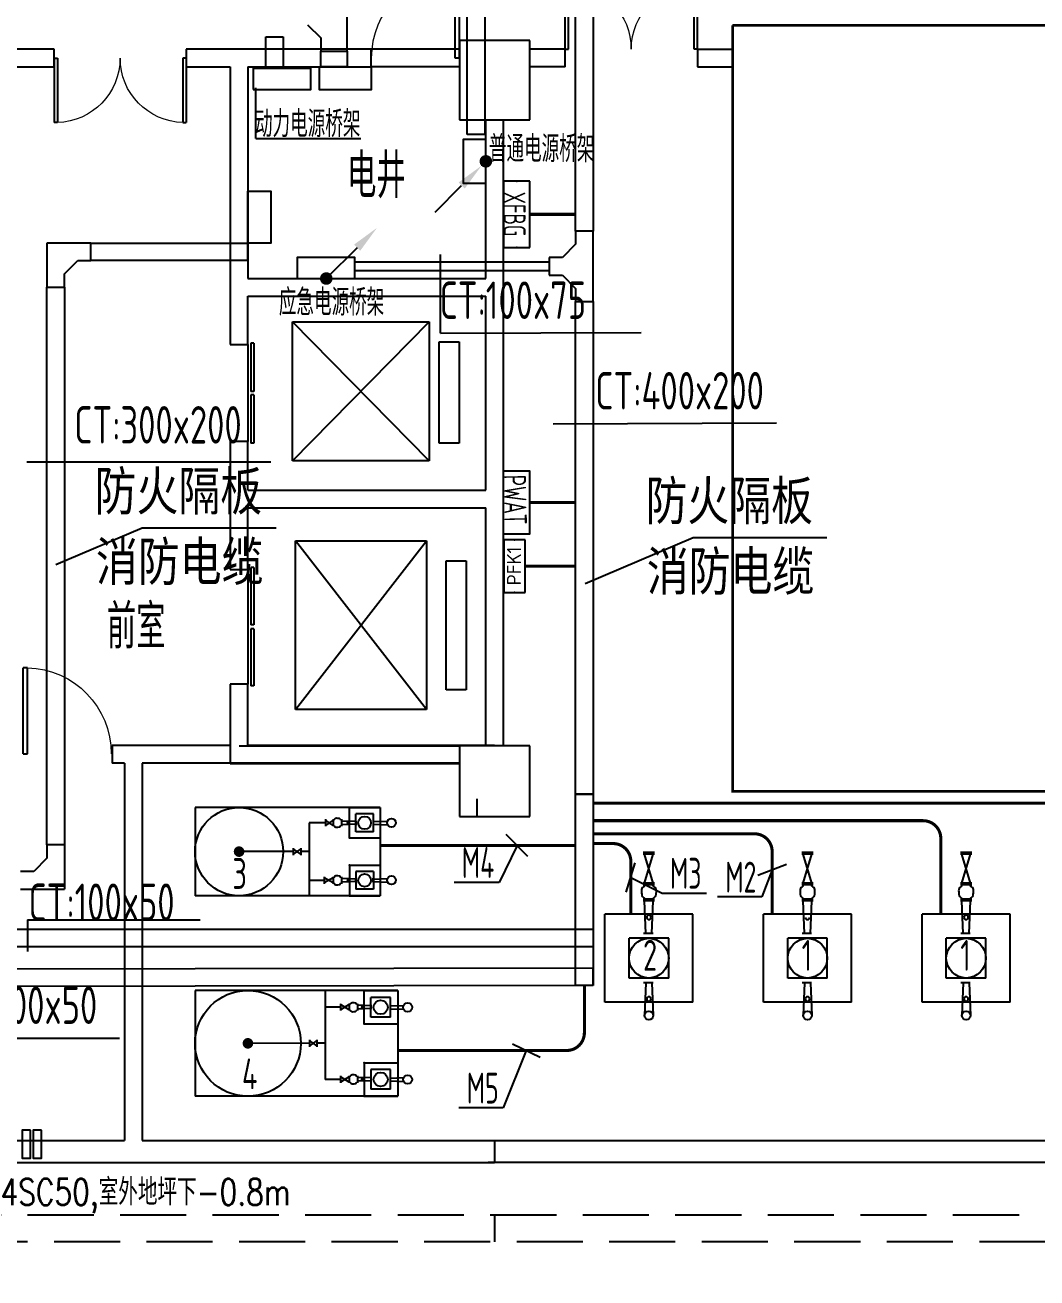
# Model space of a CAD drawing. Extents: x 2166032 to 5302137, y 581493 to 2416206.
# Drawn here: x 2730123 to 2741605, y 1191322 to 1205533 of the extents above; entities that cross this region are included whole.
import ezdxf
from ezdxf.enums import TextEntityAlignment as Align

# ---------------------------------------------------------------- set-up
doc = ezdxf.new("R2010")
doc.units = 0
doc.header["$LTSCALE"] = 1000
doc.header["$MEASUREMENT"] = 0
doc.linetypes.add('DASH', pattern=[0.35, 0.25, -0.1])
for name, color, linetype in [('CABLETRAY', 4, 'Continuous'), ('COLUMN', 2, 'Continuous'), ('DIM-照明', 3, 'Continuous'), ('EQUIP-箱柜', 3, 'Continuous'), ('EQUIP-通讯', 3, 'Continuous'), ('LWIRE', 4, 'Continuous'), ('PUB_TEXT', 7, 'Continuous'), ('STAIR', 8, 'Continuous'), ('TEL_LEAD', 3, 'Continuous'), ('TEL_TEXT', 7, 'Continuous'), ('WALL', 8, 'Continuous'), ('WINDOW', 8, 'Continuous'), ('WIRE-照明', 1, 'Continuous'), ('地沟', 8, 'Continuous'), ('消防', 7, 'Continuous'), ('给排水', 7, 'Continuous')]:
    doc.layers.add(name, color=color, linetype=linetype)
doc.styles.add('_TCH_DIM', font='tssdeng.shx', dxfattribs={"bigfont": 'tssdchn.shx'})
doc.styles.add('_TCH_LABEL', font='!tssdeng.shx', dxfattribs={"bigfont": '!tssdchn.shx'})
doc.styles.add('_TEL_DIM', font='@tssdeng.shx', dxfattribs={"width": 0.8, "height": 3.5, "bigfont": '!tssdchn.shx'})
doc.styles.add('HZDX', font='ROMANS', dxfattribs={"bigfont": 'HZDX'})
doc.styles.get("Standard").update_dxf_attribs({"font": 'tssdeng.shx', "bigfont": 'tssdchn.shx'})
doc.styles.add('TSSD_REIN', font='tssdeng.shx', dxfattribs={"width": 0.7, "bigfont": 'tssdchn.shx'})

# ---------------------------------------------------------------- blocks, each defined once
blk = doc.blocks.new('$DorLib2D$00000001')
for p, q in [((0.45, 0.9750000000000001), (0.5000000000000002, 0.9750000000000001)), ((0.45, 0), (0.45, 0.9750000000000001)), ((0.5, 0), (0.5, 0.9750000000000001)), ((0.5, 0), (0.45, 0))]:
    blk.add_line(p, q)
at = {"lineweight": 13}
blk.add_arc((0.475, 0), 0.975, 91.4692835813538, 180, dxfattribs=at)
blk = doc.blocks.new('$TelecSys$00000081')
for p, q in [((0.1041666666678793, 0.1041666666660603), (0.1041666666678793, 0.1041666666660603)), ((-0.1041666666678793, -0.1041666666660603), (-0.1041666666678793, -0.1041666666660603)), ((-1.150000000001455, -1.149999999999636), (-0.5499999999992724, -0.5499999999992724))]:
    blk.add_line(p, q)
at = {"const_width": 0.1425}
blk.add_lwpolyline([(0.07125000000087311, 0, 1), (-0.07125000000087311, 0, 1)], format="xyb", close=True, dxfattribs=at)
blk.add_solid([(-0.6199999999989814, -0.4799999999995634), (-0.4799999999995634, -0.6200000000008004), (-0.09999999999854481, -0.1000000000003638)])
at = {"width": 0.8, "flags": 9}
blk.add_attdef('A', (0, 0), '', height=2e-05, rotation=180, dxfattribs=at)
blk = doc.blocks.new('$TelecSys$00000079')
for p, q in [((0.7000000000007276, 0.7000000000007276), (0, 0)), ((0.1041666666678793, 0.1041666666660603), (0.1041666666678793, 0.1041666666660603)), ((-0.1041666666678793, -0.1041666666660603), (-0.1041666666678793, -0.1041666666660603))]:
    blk.add_line(p, q)
at = {"const_width": 0.1425}
blk.add_lwpolyline([(-0.07125000000087311, 0, 1), (0.07125000000087311, 0, 1)], format="xyb", close=True, dxfattribs=at)
blk.add_solid([(0.6300000000010186, 0.7700000000004366), (0.7700000000004366, 0.6299999999991996), (1.150000000001455, 1.149999999999636)])
at = {"width": 0.8, "flags": 9}
blk.add_attdef('A', (0, 0), '', height=2e-05, dxfattribs=at)
blk = doc.blocks.new('$equip$00001413')
for p, q in [((0.75, 0.5999999999985448), (-0.75, 0.5999999999985448)), ((-0.75, 0.5999999999985448), (-0.75, 0)), ((0.75, 0), (0.75, 0.5999999999985448)), ((-0.75, 0), (0.75, 0))]:
    blk.add_line(p, q)
for p in [(0, 0.5999999999985448), (-0.75, 0.2999999999992724), (0.75, 0.2999999999992724), (0, 0)]:
    blk.add_point(p)
at = {"style": '_TCH_LABEL', "flags": 9}
blk.add_attdef('A', (0, 0), '', height=2e-05, dxfattribs=at)
blk = doc.blocks.new('$equip$00001955')
for p, q in [((0.75, 0.2999999999992724), (-0.75, 0.2999999999992724)), ((-0.75, 0.2999999999992724), (-0.75, -0.2999999999992724)), ((0.75, -0.2999999999992724), (0.75, 0.2999999999992724)), ((-0.75, -0.2999999999992724), (0.75, -0.2999999999992724))]:
    blk.add_line(p, q)
for p in [(-0.75, 0), (0, 0.2999999999992724), (0.75, 0), (0, -0.2999999999992724)]:
    blk.add_point(p)
at = {"color": 7, "style": '_TEL_DIM'}
blk.add_attdef('$TEXT$', text='', height=0.4, dxfattribs=at).set_placement((0.005059954994067084, 0.01342624508288282), align=Align.MIDDLE_CENTER)
at = {"color": 7, "style": '_TEL_DIM', "flags": 1}
blk.add_attdef('A', text='', height=2e-05, dxfattribs=at).set_placement((0, 0), align=Align.MIDDLE_CENTER)
blk = doc.blocks.new('$TCHSYS$LDOR22D')
for p, q in [((-0.5166666666663637, 0.8332552583810156), (-0.01666666666671013, 0.8332552583810156)), ((-0.5166666666663637, 0.8332552583810156), (-0.5166666666663637, 0.6666666666662593)), ((-0.01666666666671013, 0.8332552583810156), (-0.01666666666671013, 0.6666666666662593)), ((0.01666666666660888, 0.8332552583810156), (0.01666666666660888, 0.6666666666662593)), ((0.01666666666660888, 0.8332552583810156), (0.5166666666662572, 0.8332552583810156)), ((0.5166666666662572, 0.8332552583810156), (0.5166666666662572, 0.6666666666662593)), ((-0.5166666666663637, 0.6666666666662593), (-0.01666666666671013, 0.6666666666662593)), ((0.01666666666660888, 0.6666666666662593), (0.5166666666662572, 0.6666666666662593)), ((-0.5000000000000071, 0.4999999999999858), (0.5000000000000373, 0.4999999999999858))]:
    blk.add_line(p, q)
blk = doc.blocks.new('$DorLib2D$00000002')
for p, q in [((-0.5, -5.684341886080802e-17), (-0.5000000000000007, 0.4875)), ((-0.4750000000000007, 0.4875), (-0.5000000000000007, 0.4875)), ((-0.475, -2.842170943040401e-17), (-0.4750000000000007, 0.4875)), ((0.475, -2.842170943040401e-17), (0.4750000000000007, 0.4875)), ((0.4750000000000007, 0.4875), (0.5000000000000007, 0.4875)), ((0.5, -5.684341886080802e-17), (0.5000000000000007, 0.4875)), ((-0.5, -5.684341886080802e-17), (-0.475, -2.842170943040401e-17)), ((0.5, -5.684341886080802e-17), (0.475, -2.842170943040401e-17))]:
    blk.add_line(p, q)
at = {"lineweight": 13}
for centre, start, end in [((-0.4875, -4.263256414560601e-17), 0, 88.53071641864632), ((0.4875, -4.263256414560601e-17), 91.4692835813537, 180)]:
    blk.add_arc(centre, 0.4875, start, end, dxfattribs=at)

msp = doc.modelspace()

# ---------------------------------------------------------------- linework, layer by layer
for p, q in [((2732741.076321253, 1204246.370473856), (2732741.076321253, 1204822.52451578)), ((2732741.076321253, 1204246.370473856), (2733934.292550696, 1204246.370473856)), ((2734835.933952488, 1202038.55937965), (2734835.933952488, 1202930.032570079)), ((2734835.933952488, 1202038.55937965), (2737114.400939948, 1202046.220086504)), ((2736116.999657552, 1201011.247287059), (2738648.052750711, 1201019.757243924)), ((2730143.516112682, 1200579.903745971), (2732910.262487619, 1200579.903745971)), ((2730149.536437883, 1195382.320406632), (2732111.427529766, 1195382.320406632)), ((2730149.536437883, 1195382.320406632), (2730149.536437883, 1195023.141502023)), ((2728728.780832398, 1194042.502936746), (2731195.622402864, 1194042.502936746))]:
    msp.add_line(p, q)
at = {"color": 7}
for p, q in [((2733805.900159115, 1196657.757781406), (2734151.496703115, 1196657.757781406)), ((2733805.900159115, 1196312.161237406), (2733805.900159115, 1196657.757781406)), ((2734076.113368789, 1196585.035509966), (2733874.515384789, 1196585.035509966)), ((2733874.515384789, 1196383.437525966), (2733874.515384789, 1196585.035509966)), ((2734076.113368789, 1196383.437525966), (2734076.113368789, 1196585.035509966)), ((2733533.379479734, 1196523.788140044), (2733533.379479734, 1196445.788920044)), ((2733618.2048951, 1196454.788830044), (2733533.379479734, 1196514.788230045)), ((2733618.2048951, 1196514.788230045), (2733533.379479734, 1196454.788830044)), ((2733618.2048951, 1196523.788140044), (2733618.2048951, 1196445.788920044)), ((2733625.62625042, 1196514.788230045), (2733618.2048951, 1196514.788230045)), ((2733625.62625042, 1196454.788830044), (2733618.2048951, 1196454.788830044)), ((2733714.2039351, 1196514.788230045), (2733706.782579781, 1196514.788230045)), ((2733714.2039351, 1196454.788830044), (2733706.782579781, 1196454.788830044)), ((2733714.2039351, 1196523.788140044), (2733714.2039351, 1196445.788920044)), ((2733876.449842032, 1196497.796364768), (2733714.731800759, 1196504.352501576)), ((2733876.449842032, 1196469.572647008), (2733714.731800758, 1196463.016510199)), ((2733876.449842032, 1196502.634716384), (2733876.449842032, 1196459.450784623)), ((2734074.178911547, 1196497.796364768), (2734235.89695282, 1196504.352501576)), ((2734074.178911547, 1196502.634716384), (2734074.178911547, 1196459.450784623)), ((2734074.178911547, 1196469.572647008), (2734235.89695282, 1196463.016510199)), ((2733805.900159115, 1196312.161237406), (2734151.496703116, 1196312.161237406)), ((2734076.113368789, 1196383.437525966), (2733874.515384789, 1196383.437525966)), ((2733166.661565065, 1196196.757391404), (2733166.661565065, 1196118.758171404)), ((2733251.486980431, 1196127.758081404), (2733166.661565065, 1196187.757481404)), ((2733251.486980431, 1196187.757481404), (2733166.661565065, 1196127.758081404)), ((2733251.486980431, 1196196.757391404), (2733251.486980431, 1196118.758171404)), ((2737266.443860086, 1196149.028210366), (2737136.445160085, 1196149.028210366)), ((2737266.443860086, 1196139.028310366), (2737136.445160085, 1196139.028310366)), ((2737266.443860086, 1196129.028410366), (2737136.445160085, 1196129.028410366)), ((2737151.445010086, 1195799.031710366), (2737251.444010085, 1196129.028410366)), ((2737251.444010085, 1195799.031710366), (2737151.445010086, 1196129.028410366)), ((2739066.425860085, 1196149.028210364), (2738936.427160085, 1196149.028210364)), ((2739066.425860086, 1196149.028210365), (2738936.427160085, 1196149.028210365)), ((2739066.425860085, 1196139.028310364), (2738936.427160085, 1196139.028310364)), ((2739066.425860086, 1196139.028310365), (2738936.427160085, 1196139.028310365)), ((2739066.425860085, 1196129.028410364), (2738936.427160085, 1196129.028410364)), ((2739066.425860086, 1196129.028410365), (2738936.427160085, 1196129.028410365)), ((2738951.427010085, 1195799.031710365), (2739051.426010085, 1196129.028410365)), ((2739051.426010085, 1195799.031710365), (2738951.427010085, 1196129.028410365)), ((2740866.407860085, 1196149.028210366), (2740736.409160085, 1196149.028210366)), ((2740866.407860085, 1196149.028210366), (2740736.409160085, 1196149.028210366)), ((2740866.407860085, 1196139.028310366), (2740736.409160085, 1196139.028310366)), ((2740866.407860085, 1196139.028310366), (2740736.409160085, 1196139.028310366)), ((2740866.407860085, 1196129.028410366), (2740736.409160085, 1196129.028410366)), ((2740866.407860085, 1196129.028410366), (2740736.409160085, 1196129.028410366)), ((2740751.409010085, 1195799.031710366), (2740851.408010085, 1196129.028410366)), ((2740851.408010085, 1195799.031710366), (2740751.409010085, 1196129.028410366)), ((2733805.900159115, 1196003.354325404), (2734151.496703116, 1196003.354325404)), ((2733805.900159115, 1196003.354325404), (2733805.900159115, 1195657.757781404)), ((2733518.043273179, 1195870.830666922), (2733518.043273179, 1195792.831446922)), ((2733618.2048951, 1195801.831356922), (2733518.043273179, 1195861.830756922)), ((2733618.2048951, 1195861.830756922), (2733518.043273179, 1195801.831356922)), ((2733618.2048951, 1195870.830666922), (2733618.2048951, 1195792.831446922)), ((2733625.62625042, 1195861.830756922), (2733618.2048951, 1195861.830756922)), ((2733714.2039351, 1195861.830756922), (2733706.782579781, 1195861.830756922)), ((2733714.2039351, 1195870.830666922), (2733714.2039351, 1195792.831446922)), ((2733876.449842032, 1195845.942915802), (2733714.2039351, 1195852.520452569)), ((2734076.113368789, 1195932.078036844), (2733874.515384789, 1195932.078036843)), ((2733874.515384789, 1195932.078036844), (2733874.515384789, 1195730.480052844)), ((2733876.449842032, 1195812.880846426), (2733876.449842032, 1195856.064778187)), ((2734074.178911547, 1195812.880846426), (2734074.178911547, 1195856.064778187)), ((2734074.178911547, 1195845.942915802), (2734236.424818478, 1195852.520452569)), ((2734076.113368789, 1195932.078036844), (2734076.113368789, 1195730.480052844)), ((2733625.62625042, 1195801.831356922), (2733618.2048951, 1195801.831356922)), ((2733714.2039351, 1195801.831356922), (2733706.782579781, 1195801.831356922)), ((2733876.449842032, 1195817.719198042), (2733714.2039351, 1195811.141661274)), ((2734076.113368789, 1195730.480052843), (2733874.515384789, 1195730.480052844)), ((2734074.178911547, 1195817.719198042), (2734235.403238059, 1195811.183076697)), ((2737266.443860086, 1195799.031710366), (2737136.445160085, 1195799.031710366)), ((2737266.443860086, 1195789.031810366), (2737136.445160085, 1195789.031810366)), ((2737266.443860086, 1195779.031910366), (2737136.445160085, 1195779.031910366)), ((2737151.445010086, 1195766.662984833), (2737151.445010086, 1195779.031910366)), ((2737251.444010085, 1195766.662984833), (2737251.444010085, 1195779.031910366)), ((2739066.425860085, 1195799.031710365), (2738936.427160085, 1195799.031710365)), ((2739066.425860086, 1195799.031710365), (2738936.427160085, 1195799.031710365)), ((2739066.425860085, 1195789.031810364), (2738936.427160085, 1195789.031810364)), ((2739066.425860086, 1195789.031810365), (2738936.427160085, 1195789.031810365)), ((2739066.425860085, 1195779.031910365), (2738936.427160085, 1195779.031910365)), ((2739066.425860086, 1195779.031910365), (2738936.427160085, 1195779.031910365)), ((2738951.427010085, 1195766.662984832), (2738951.427010085, 1195779.031910365)), ((2739051.426010085, 1195766.662984832), (2739051.426010085, 1195779.031910365)), ((2740866.407860085, 1195799.031710366), (2740736.409160085, 1195799.031710366)), ((2740866.407860085, 1195799.031710366), (2740736.409160085, 1195799.031710366)), ((2740866.407860085, 1195789.031810366), (2740736.409160085, 1195789.031810366)), ((2740866.407860085, 1195789.031810366), (2740736.409160085, 1195789.031810366)), ((2740866.407860085, 1195779.031910366), (2740736.409160085, 1195779.031910366)), ((2740866.407860085, 1195779.031910366), (2740736.409160085, 1195779.031910366)), ((2740751.409010085, 1195766.662984833), (2740751.409010085, 1195779.031910366)), ((2740851.408010085, 1195766.662984833), (2740851.408010085, 1195779.031910366)), ((2733805.900159115, 1195657.757781404), (2734151.496703115, 1195657.757781404)), ((2737266.443860086, 1195619.033510366), (2737136.445160085, 1195619.033510366)), ((2737266.443860086, 1195609.033610366), (2737136.445160085, 1195609.033610366)), ((2737266.443860086, 1195599.033710366), (2737136.445160085, 1195599.033710366)), ((2737151.445010086, 1195619.033510366), (2737151.445010086, 1195631.402435899)), ((2737166.444860085, 1195229.037410366), (2737151.445010086, 1195599.033710366)), ((2737236.444160085, 1195229.037410366), (2737251.444010085, 1195599.033710366)), ((2737251.444010085, 1195619.033510366), (2737251.444010085, 1195631.402435899)), ((2739066.425860086, 1195619.033510365), (2738936.427160085, 1195619.033510365)), ((2739066.425860086, 1195609.033610365), (2738936.427160085, 1195609.033610365)), ((2739066.425860086, 1195599.033710365), (2738936.427160085, 1195599.033710365)), ((2738951.427010085, 1195619.033510365), (2738951.427010085, 1195631.402435898)), ((2738966.426860085, 1195229.037410365), (2738951.427010085, 1195599.033710365)), ((2739036.426160085, 1195229.037410365), (2739051.426010085, 1195599.033710365)), ((2739051.426010085, 1195619.033510365), (2739051.426010085, 1195631.402435898)), ((2740866.407860085, 1195619.033510366), (2740736.409160085, 1195619.033510366)), ((2740866.407860085, 1195609.033610366), (2740736.409160085, 1195609.033610366)), ((2740866.407860085, 1195599.033710366), (2740736.409160085, 1195599.033710366)), ((2740751.409010085, 1195619.033510366), (2740751.409010085, 1195631.402435899)), ((2740766.408860085, 1195229.037410366), (2740751.409010085, 1195599.033710366)), ((2740836.408160085, 1195229.037410366), (2740851.408010085, 1195599.033710366)), ((2740851.408010085, 1195619.033510366), (2740851.408010085, 1195631.402435899)), ((2736701.449510085, 1194449.045210366), (2736701.449510085, 1195449.035210366)), ((2737701.439510085, 1195449.035210365), (2736701.449510084, 1195449.035210365)), ((2737701.439510085, 1194449.045210366), (2737701.439510085, 1195449.035210366)), ((2738501.431510085, 1194449.045210366), (2738501.431510085, 1195449.035210366)), ((2739501.421510085, 1195449.035210365), (2738501.431510085, 1195449.035210365)), ((2739501.421510085, 1194449.045210364), (2739501.421510085, 1195449.035210364)), ((2741301.403510084, 1195449.035210365), (2740301.413510084, 1195449.035210365)), ((2740301.413510084, 1194449.045210365), (2740301.413510084, 1195449.035210365)), ((2741301.403510085, 1194449.045210365), (2741301.403510085, 1195449.035210365)), ((2736976.446760085, 1194724.042460366), (2736976.446760085, 1195174.037960366)), ((2737426.442260086, 1195174.037960366), (2736976.446760085, 1195174.037960366)), ((2737248.444040085, 1195229.037410366), (2737141.341034725, 1195229.037410366)), ((2737426.442260085, 1194724.042460366), (2737426.442260085, 1195174.037960366)), ((2738776.428760085, 1194724.042460365), (2738776.428760085, 1195174.037960365)), ((2739226.424260085, 1195174.037960365), (2738776.428760085, 1195174.037960365)), ((2739048.426040085, 1195229.037410365), (2738941.323034726, 1195229.037410365)), ((2739226.424260085, 1194724.042460364), (2739226.424260085, 1195174.037960364)), ((2741026.406260085, 1195174.037960366), (2740576.410760085, 1195174.037960366)), ((2740576.410760085, 1194724.042460366), (2740576.410760085, 1195174.037960366)), ((2740848.408040085, 1195229.037410366), (2740741.305034725, 1195229.037410366)), ((2741026.406260085, 1194724.042460365), (2741026.406260085, 1195174.037960366)), ((2737426.442260085, 1194724.042460366), (2736976.446760085, 1194724.042460366)), ((2737426.442260085, 1194724.042460366), (2736976.446760085, 1194724.042460366)), ((2739226.424260085, 1194724.042460365), (2738776.428760085, 1194724.042460365)), ((2739226.424260085, 1194724.042460367), (2738776.428760085, 1194724.042460367)), ((2741026.406260085, 1194724.042460365), (2740576.410760085, 1194724.042460366)), ((2741026.406260085, 1194724.042460366), (2740576.410760085, 1194724.042460366)), ((2733971.340504715, 1194583.012412071), (2734351.496703115, 1194583.012412071)), ((2733971.340504715, 1194202.856213671), (2733971.340504715, 1194583.012412071)), ((2737248.444040085, 1194669.043010366), (2737141.341034725, 1194669.043010366)), ((2737166.444860085, 1194669.043010366), (2737151.445010085, 1194299.046710366)), ((2737236.444160085, 1194669.043010366), (2737251.444010085, 1194299.046710366)), ((2739048.426040085, 1194669.043010367), (2738941.323034725, 1194669.043010367)), ((2738966.426860085, 1194669.043010367), (2738951.427010085, 1194299.046710367)), ((2739036.426160085, 1194669.043010367), (2739051.426010085, 1194299.046710367)), ((2740848.408040085, 1194669.043010366), (2740741.305034725, 1194669.043010366)), ((2740766.408860085, 1194669.043010366), (2740751.409010085, 1194299.046710366)), ((2740836.408160085, 1194669.043010366), (2740851.408010085, 1194299.046710366)), ((2733700.425040546, 1194431.690644366), (2733700.425040546, 1194353.691424366)), ((2733800.586662467, 1194362.691334365), (2733700.425040546, 1194422.690734365)), ((2733800.586662467, 1194422.690734365), (2733700.425040546, 1194362.691334365)), ((2733800.586662467, 1194431.690644366), (2733800.586662467, 1194353.691424366)), ((2733808.008017787, 1194422.690734365), (2733800.586662467, 1194422.690734365)), ((2733896.585702467, 1194422.690734365), (2733889.164347148, 1194422.690734365)), ((2734048.945155923, 1194408.269280341), (2733896.042563105, 1194414.468034104)), ((2733896.585702467, 1194431.690644366), (2733896.585702467, 1194353.691424366)), ((2734268.575035356, 1194503.017913487), (2734046.817252956, 1194503.017913487)), ((2734046.817252956, 1194281.260131087), (2734046.817252956, 1194503.017913487)), ((2734048.945155923, 1194371.901004027), (2734048.945155923, 1194419.403328965)), ((2734266.44713239, 1194407.054853769), (2734418.733381283, 1194413.228620616)), ((2734266.44713239, 1194412.377040547), (2734266.44713239, 1194364.874715609)), ((2734268.575035356, 1194281.260131087), (2734268.575035356, 1194503.017913487)), ((2737701.439510085, 1194449.045210366), (2736701.449510085, 1194449.045210366)), ((2739501.421510085, 1194449.045210365), (2738501.431510085, 1194449.045210365)), ((2739501.421510085, 1194449.045210367), (2738501.431510085, 1194449.045210367)), ((2741301.403510085, 1194449.045210365), (2740301.413510085, 1194449.045210365)), ((2741301.403510085, 1194449.045210367), (2740301.413510085, 1194449.045210367)), ((2733808.008017787, 1194362.691334365), (2733800.586662467, 1194362.691334365)), ((2733896.585702467, 1194362.691334365), (2733889.164347148, 1194362.691334365)), ((2734048.945155923, 1194377.223190805), (2733897.182093131, 1194371.070634206)), ((2734268.575035356, 1194281.260131087), (2734046.817252956, 1194281.260131087)), ((2734266.44713239, 1194376.008764233), (2734418.787618698, 1194369.832798572)), ((2733971.340504715, 1194202.856213671), (2734351.496703116, 1194202.856213671)), ((2733349.043332432, 1194022.564034149), (2733349.043332432, 1193944.564814149)), ((2733433.868747798, 1193953.564724148), (2733349.043332432, 1194013.564124149)), ((2733433.868747798, 1194013.564124149), (2733349.043332432, 1193953.564724148)), ((2733433.868747798, 1194022.564034149), (2733433.868747798, 1193944.564814149)), ((2733971.340504715, 1193763.16861047), (2734351.496703116, 1193763.16861047)), ((2733971.340504715, 1193763.16861047), (2733971.340504715, 1193383.01241207)), ((2733700.425040546, 1193613.437423932), (2733700.425040546, 1193535.438203932)), ((2733800.586662467, 1193544.438113932), (2733700.425040546, 1193604.437513932)), ((2733800.586662467, 1193604.437513932), (2733700.425040546, 1193544.438113932)), ((2733800.586662467, 1193613.437423932), (2733800.586662467, 1193535.438203932)), ((2733808.008017787, 1193604.437513932), (2733800.586662467, 1193604.437513932)), ((2733896.585702467, 1193604.437513932), (2733889.164347148, 1193604.437513932)), ((2734048.945155923, 1193590.016059908), (2733896.042563105, 1193596.214813671)), ((2733896.585702467, 1193613.437423932), (2733896.585702467, 1193535.438203932)), ((2734048.945155923, 1193558.969970372), (2733897.182093131, 1193552.817413772)), ((2734268.575035356, 1193684.764693054), (2734046.817252956, 1193684.764693053)), ((2734046.817252956, 1193684.764693054), (2734046.817252956, 1193463.006910654)), ((2734048.945155923, 1193553.647783594), (2734048.945155923, 1193601.150108531)), ((2734266.44713239, 1193588.801633336), (2734418.733381283, 1193594.975400183)), ((2734266.44713239, 1193594.123820113), (2734266.44713239, 1193546.621495176)), ((2734266.44713239, 1193557.7555438), (2734418.787618698, 1193551.579578138)), ((2734268.575035356, 1193463.006910654), (2734268.575035356, 1193684.764693054)), ((2733808.008017787, 1193544.438113932), (2733800.586662467, 1193544.438113932)), ((2733896.585702467, 1193544.438113932), (2733889.164347148, 1193544.438113932)), ((2734268.575035356, 1193463.006910654), (2734046.817252956, 1193463.006910654)), ((2733971.340504715, 1193383.01241207), (2734351.496703115, 1193383.01241207))]:
    msp.add_line(p, q, dxfattribs=at)
for points in [[(2730183.382542624, 1192997.893522801), (2730088.418879624, 1192997.893522801), (2730088.418879624, 1192680.715803131), (2730183.382542624, 1192680.715803131)], [(2730310.8312758, 1192997.893522801), (2730215.8676128, 1192997.893522801), (2730215.8676128, 1192680.715803131), (2730310.8312758, 1192680.715803131)]]:
    msp.add_lwpolyline(points, close=True)
msp.add_circle((2604640.48677554, 1020101.348548786), 438608.5182829647)
for centre, radius in [((2733975.314376789, 1196484.236517966), 72.5533920610049), ((2733975.314376789, 1195831.279044844), 72.5533920610049), ((2737201.444510085, 1194949.040210366), 224.99775), ((2739001.426510085, 1194949.040210366), 224.99775), ((2740801.408510085, 1194949.040210366), 224.99775), ((2734157.696144157, 1194392.139022287), 79.8087312671054), ((2734157.696144157, 1193573.885801854), 79.8087312671054)]:
    msp.add_circle(centre, radius, dxfattribs=at)
for centre, radius, start, end in [((2733657.204505099, 1196505.645788058), 30.14223198613857, 90, 118.4428056046383), ((2733657.403616467, 1196391.869019671), 143.9191381082985, 77.08900323925765, 90.0792684260319), ((2733671.201417933, 1196489.05888468), 52.33636505060015, 142.5946433685914, 150.5532096887747), ((2733671.201417931, 1196480.518175409), 52.33636504891766, 209.4467903112253, 217.4053566314085), ((2733662.644739395, 1196495.602227093), 41.56454637768194, 118.4428056046383, 142.5946433685914), ((2733662.644739395, 1196473.974832996), 41.56454637767444, 217.4053566314085, 241.5571943953617), ((2733657.2045051, 1196463.931272031), 30.14223198626846, 241.5571943953617, 270), ((2733657.403616466, 1196577.708040417), 143.9191381078703, 269.9207315739681, 282.9109967607424), ((2733669.764090805, 1196495.602227092), 41.56454637817787, 37.40535663140856, 61.55719439536171), ((2733669.764090805, 1196473.974832997), 41.56454637772928, 298.4428056046383, 322.5946433685914), ((2733661.207412268, 1196489.058884682), 52.33636504949096, 29.44679031122527, 37.40535663140856), ((2733661.207412268, 1196480.518175407), 52.33636504951043, 322.5946433685914, 330.5532096887747), ((2733788.38076033, 1196483.684505888), 10.0798992, 90, 270), ((2733788.38076033, 1196483.684505888), 10.0798992, 270, 90), ((2733671.201417933, 1195836.101411558), 52.33636505060015, 142.5946433685914, 150.5532096887747), ((2733662.644739395, 1195842.64475397), 41.56454637768194, 118.4428056046383, 142.5946433685914), ((2733657.204505099, 1195852.688314936), 30.14223198613857, 90, 118.4428056046383), ((2733657.403616467, 1195738.911546548), 143.9191381082985, 77.08900323925765, 90.0792684260319), ((2733669.764090805, 1195842.64475397), 41.56454637817787, 37.40535663140856, 61.55719439536171), ((2733661.207412268, 1195836.10141156), 52.33636504949096, 29.44679031122527, 37.40535663140856), ((2733788.38076033, 1195831.831056922), 10.0798992, 90, 270), ((2733788.38076033, 1195831.831056922), 10.0798992, 270, 90), ((2733671.201417931, 1195827.560702286), 52.33636504891766, 209.4467903112253, 217.4053566314085), ((2733662.644739395, 1195821.017359874), 41.56454637767444, 217.4053566314085, 241.5571943953617), ((2733657.2045051, 1195810.973798908), 30.14223198626846, 241.5571943953617, 270), ((2733657.403616466, 1195924.750567295), 143.9191381078703, 269.9207315739681, 282.9109967607424), ((2733669.764090805, 1195821.017359874), 41.56454637772928, 298.4428056046383, 322.5946433685914), ((2733661.207412268, 1195827.560702284), 52.33636504951043, 322.5946433685914, 330.5532096887747), ((2737356.310360707, 1195713.70070809), 239.8652301797839, 179.920731567298, 192.9109967534957), ((2737166.682413395, 1195714.032560366), 50.23705331044743, 151.5571944044035, 179.9999999933299), ((2737183.421681672, 1195704.965503207), 69.27424396279073, 127.4053566314086, 151.5571944044035), ((2737194.327252359, 1195690.704372315), 87.22727508152943, 119.4467903021377, 127.4053566314086), ((2737208.561767812, 1195690.704372311), 87.22727508433358, 52.59464336859146, 60.55320969786227), ((2737219.4673385, 1195704.965503207), 69.27424396280323, 28.44280559559646, 52.59464336859146), ((2737236.206606776, 1195714.032560366), 50.23705331023096, 0, 28.44280559559646), ((2737046.578659463, 1195713.700708088), 239.8652301804974, 347.0890032465043, 0.07926843270200204), ((2739156.292360707, 1195713.700708089), 239.8652301797839, 179.920731567298, 192.9109967534957), ((2738966.664413396, 1195714.032560364), 50.23705331044743, 151.5571944044035, 179.9999999933299), ((2738983.403681672, 1195704.965503206), 69.27424396279073, 127.4053566314086, 151.5571944044035), ((2738994.309252359, 1195690.704372314), 87.22727508152943, 119.4467903021377, 127.4053566314086), ((2739008.543767812, 1195690.70437231), 87.22727508433358, 52.59464336859146, 60.55320969786227), ((2739019.449338499, 1195704.965503206), 69.27424396280323, 28.44280559559646, 52.59464336859146), ((2739036.188606775, 1195714.032560365), 50.23705331023096, 0, 28.44280559559646), ((2738846.560659463, 1195713.700708087), 239.8652301804974, 347.0890032465043, 0.07926843270200204), ((2740956.274360707, 1195713.700708091), 239.8652301797839, 179.920731567298, 192.9109967534957), ((2740766.646413396, 1195714.032560366), 50.23705331044743, 151.5571944044035, 179.9999999933299), ((2740783.385681672, 1195704.965503207), 69.27424396279073, 127.4053566314086, 151.5571944044035), ((2740794.291252359, 1195690.704372315), 87.22727508152943, 119.4467903021377, 127.4053566314086), ((2740808.525767812, 1195690.704372312), 87.22727508433358, 52.59464336859146, 60.55320969786227), ((2740819.431338499, 1195704.965503207), 69.27424396280323, 28.44280559559646, 52.59464336859146), ((2740836.170606775, 1195714.032560367), 50.23705331023096, 0, 28.44280559559646), ((2740646.542659463, 1195713.700708089), 239.8652301804974, 347.0890032465043, 0.07926843270200204), ((2737183.421681672, 1195693.099917523), 69.27424396288214, 208.4428055955965, 232.5946433685914), ((2737194.327252356, 1195707.36104842), 87.2272750825174, 232.5946433685914, 240.5532096978623), ((2737208.561767815, 1195707.36104842), 87.22727508248494, 299.4467903021377, 307.4053566314085), ((2737219.467338499, 1195693.099917524), 69.27424396362979, 307.4053566314085, 331.5571944044036), ((2738983.403681673, 1195693.099917522), 69.27424396288214, 208.4428055955965, 232.5946433685914), ((2738994.309252356, 1195707.361048419), 87.2272750825174, 232.5946433685914, 240.5532096978623), ((2739008.543767815, 1195707.361048419), 87.22727508248494, 299.4467903021377, 307.4053566314085), ((2739019.449338499, 1195693.099917523), 69.27424396362979, 307.4053566314085, 331.5571944044036), ((2740783.385681672, 1195693.099917524), 69.27424396288214, 208.4428055955965, 232.5946433685914), ((2740794.291252356, 1195707.36104842), 87.2272750825174, 232.5946433685914, 240.5532096978623), ((2740808.525767815, 1195707.36104842), 87.22727508248494, 299.4467903021377, 307.4053566314085), ((2740819.431338498, 1195693.099917524), 69.27424396362979, 307.4053566314085, 331.5571944044036), ((2737201.444510086, 1195412.053805476), 24.99975, 0, 180), ((2737201.444510086, 1195412.053805476), 24.99975, 180, 0), ((2739001.426510085, 1195412.053805475), 24.99975, 180, 0), ((2740801.408510085, 1195412.053805476), 24.99975, 0, 180), ((2740801.408510085, 1195412.053805476), 24.99975, 180, 0), ((2733853.5831853, 1194396.961389001), 52.33636505060015, 142.5946433685914, 150.5532096887747), ((2733845.026506762, 1194403.504731414), 41.56454637768194, 118.4428056046383, 142.5946433685914), ((2733839.586272467, 1194413.548292379), 30.14223198613857, 90, 118.4428056046383), ((2733839.785383834, 1194299.771523992), 143.9191381082985, 77.08900323925765, 90.0792684260319), ((2733852.145858172, 1194403.504731413), 41.56454637817787, 37.40535663140856, 61.55719439536171), ((2733843.589179635, 1194396.961389003), 52.33636504949096, 29.44679031122527, 37.40535663140856), ((2733952.069166052, 1194392.746235573), 11.08788912, 90, 270), ((2733952.069166052, 1194392.746235573), 11.08788912, 270, 90), ((2737201.444510085, 1194486.026615256), 24.99975, 0, 180), ((2737201.444510085, 1194486.026615256), 24.99975, 180, 0), ((2739001.426510085, 1194486.026615257), 24.99975, 0, 180), ((2739001.426510085, 1194486.026615257), 24.99975, 180, 0), ((2740801.408510085, 1194486.026615256), 24.99975, 0, 180), ((2740801.408510085, 1194486.026615256), 24.99975, 180, 0), ((2733853.583185298, 1194388.42067973), 52.33636504891766, 209.4467903112253, 217.4053566314085), ((2733845.026506762, 1194381.877337317), 41.56454637767444, 217.4053566314085, 241.5571943953617), ((2733839.586272468, 1194371.833776352), 30.14223198626846, 241.5571943953617, 270), ((2733839.785383833, 1194485.610544738), 143.9191381078703, 269.9207315739681, 282.9109967607424), ((2733852.145858173, 1194381.877337318), 41.56454637772928, 298.4428056046383, 322.5946433685914), ((2733843.589179635, 1194388.420679728), 52.33636504951043, 322.5946433685914, 330.5532096887747), ((2733853.5831853, 1193578.708168568), 52.33636505060015, 142.5946433685914, 150.5532096887747), ((2733845.026506762, 1193585.251510981), 41.56454637768194, 118.4428056046383, 142.5946433685914), ((2733839.586272467, 1193595.295071946), 30.14223198613857, 90, 118.4428056046383), ((2733839.785383834, 1193481.518303559), 143.9191381082985, 77.08900323925765, 90.0792684260319), ((2733852.145858172, 1193585.25151098), 41.56454637817787, 37.40535663140856, 61.55719439536171), ((2733843.589179635, 1193578.70816857), 52.33636504949096, 29.44679031122527, 37.40535663140856), ((2733952.069166052, 1193574.49301514), 11.08788912, 90, 270), ((2733952.069166052, 1193574.49301514), 11.08788912, 270, 90), ((2733853.583185298, 1193570.167459297), 52.33636504891766, 209.4467903112253, 217.4053566314085), ((2733845.026506762, 1193563.624116884), 41.56454637767444, 217.4053566314085, 241.5571943953617), ((2733839.586272468, 1193553.580555918), 30.14223198626846, 241.5571943953617, 270), ((2733839.785383833, 1193667.357324305), 143.9191381078703, 269.9207315739681, 282.9109967607424), ((2733852.145858173, 1193563.624116885), 41.56454637772928, 298.4428056046383, 322.5946433685914), ((2733843.589179635, 1193570.167459294), 52.33636504951043, 322.5946433685914, 330.5532096887747)]:
    msp.add_arc(centre, radius, start, end, dxfattribs=at)
for p in [(2733805.900159115, 1196657.757781406), (2733805.900159115, 1196657.757781406), (2733805.900159115, 1195657.757781404), (2733805.900159115, 1195657.757781404), (2733971.340504715, 1194583.012412071), (2733971.340504715, 1194583.012412071), (2733971.340504715, 1193383.01241207), (2733971.340504715, 1193383.01241207)]:
    msp.add_point(p, dxfattribs=at)
at = {"color": 7, "linetype": 'DASH'}
for p in [(2733805.900159115, 1196312.161237406), (2733805.900159115, 1196312.161237406), (2733805.900159115, 1196003.354325404), (2733805.900159115, 1196003.354325404), (2733971.340504715, 1194202.856213671), (2733971.340504715, 1194202.856213671), (2733971.340504715, 1193763.16861047), (2733971.340504715, 1193763.16861047)]:
    msp.add_point(p, dxfattribs=at)
at = {"layer": 'CABLETRAY'}
for p, q in [((2735140.325807555, 1204290.62831693), (2735140.325807555, 1206174.160416877)), ((2735340.325807555, 1206174.160416877), (2735340.325807555, 1204290.62831693)), ((2736369.585763251, 1203196.207987909), (2736369.585763251, 1205938.626587649)), ((2736569.585763251, 1205938.626587649), (2736569.585763251, 1203196.207987909)), ((2733779.200145463, 1205236.400700444), (2733779.200145463, 1205836.400700444)), ((2733329.200145463, 1205536.400700444), (2733479.200145463, 1205386.400700444)), ((2732853.157694157, 1205040.23732711), (2732853.157694157, 1205399.820075745)), ((2732853.157694157, 1205399.820075745), (2733053.157694157, 1205399.820075745)), ((2733053.157694157, 1205399.820075745), (2733053.157694157, 1205040.23732711)), ((2733479.200145463, 1205386.400700444), (2733479.200145463, 1205236.400700444)), ((2733479.200145463, 1205057.751044358), (2733479.200145463, 1205236.400700444)), ((2733479.200145463, 1205236.400700444), (2733779.200145463, 1205236.400700444)), ((2733479.200145463, 1205236.400700444), (2733779.200145463, 1205236.400700444)), ((2733779.200145463, 1205236.400700444), (2733779.200145463, 1205057.751044358)), ((2733053.157694157, 1205040.23732711), (2732853.157694157, 1205040.23732711)), ((2733779.200145463, 1205057.751044358), (2733479.200145463, 1205057.751044358)), ((2735340.325807555, 1204290.62831693), (2735140.325807555, 1204290.62831693)), ((2736569.585763251, 1203196.207987909), (2736369.585763251, 1203196.207987909)), ((2736569.585763251, 1203196.207987909), (2736369.585763251, 1203196.207987909)), ((2736369.585763251, 1203196.207987909), (2736369.585763251, 1203046.207987909)), ((2736569.585763251, 1202396.207987909), (2736569.585763251, 1203196.207987909)), ((2730870.993692652, 1203060.507287574), (2730370.993692652, 1203060.507287574)), ((2730370.993692652, 1203060.507287574), (2730370.993692652, 1202560.507287574)), ((2730870.993692652, 1202860.507287574), (2730870.993692652, 1203060.507287574)), ((2730870.993692652, 1203060.507287574), (2732651.496703195, 1203060.507287574)), ((2730870.993692652, 1202860.507287574), (2730870.993692652, 1203060.507287574)), ((2732651.496703195, 1202860.507287574), (2732651.496703195, 1203060.507287574)), ((2732651.496703195, 1202860.507287574), (2732651.496703195, 1203060.507287574)), ((2736369.585763251, 1203046.207987909), (2736219.585763251, 1202896.207987909)), ((2730570.993692652, 1202710.507287574), (2730720.993692652, 1202860.507287574)), ((2730720.993692652, 1202860.507287574), (2730870.993692652, 1202860.507287574)), ((2732651.496703195, 1202860.507287574), (2730870.993692652, 1202860.507287574)), ((2733864.493692561, 1202746.207987909), (2733864.493692561, 1202846.207987909)), ((2733864.493692561, 1202846.207987909), (2736069.585763251, 1202846.207987909)), ((2736219.585763251, 1202896.207987909), (2736069.585763251, 1202896.207987909)), ((2736069.585763251, 1202896.207987909), (2736069.585763251, 1202696.207987909)), ((2736069.585763251, 1202846.207987909), (2736069.585763251, 1202746.207987909)), ((2730570.993692652, 1202560.507287574), (2730570.993692652, 1202710.507287574)), ((2736069.585763251, 1202746.207987909), (2733864.493692561, 1202746.207987909)), ((2736069.585763251, 1202696.207987909), (2736219.585763251, 1202696.207987909)), ((2736219.585763251, 1202696.207987909), (2736369.585763251, 1202546.207987909)), ((2730370.993692652, 1202560.507287574), (2730570.993692652, 1202560.507287574)), ((2730370.993692652, 1196233.507287574), (2730370.993692652, 1202560.507287574)), ((2730370.993692652, 1202560.507287574), (2730570.993692652, 1202560.507287574)), ((2730570.993692652, 1202560.507287574), (2730570.993692652, 1195733.507287574)), ((2736369.585763251, 1202546.207987909), (2736369.585763251, 1202396.207987909)), ((2736369.585763251, 1196807.751044317), (2736369.585763251, 1202396.207987909)), ((2736369.585763251, 1202396.207987909), (2736569.585763251, 1202396.207987909)), ((2736369.585763251, 1202396.207987909), (2736569.585763251, 1202396.207987909)), ((2736569.585763251, 1202396.207987909), (2736569.585763251, 1196807.751044317)), ((2736369.585763251, 1194637.982964227), (2736369.585763251, 1196807.751044317)), ((2736369.585763251, 1196807.751044317), (2736569.585763251, 1196807.751044317)), ((2736569.585763251, 1196807.751044317), (2736369.585763251, 1196807.751044317)), ((2736569.585763251, 1196807.751044317), (2736569.585763251, 1194637.982964227)), ((2730570.993692652, 1196233.507287574), (2730370.993692652, 1196233.507287574)), ((2730570.993692652, 1196233.507287574), (2730370.993692652, 1196233.507287574)), ((2730370.993692652, 1196233.507287574), (2730370.993692652, 1196083.507287574)), ((2730370.993692652, 1196083.507287574), (2730220.993692652, 1195933.507287574)), ((2730220.993692652, 1195933.507287574), (2730070.993692652, 1195933.507287574)), ((2730070.993692652, 1195733.507287574), (2730570.993692652, 1195733.507287574)), ((2729943.685908264, 1195279.058971129), (2736569.585763251, 1195279.058971129)), ((2736569.585763251, 1195279.058971129), (2736569.585763251, 1195079.058971129)), ((2736569.585763251, 1195079.058971129), (2729943.685908264, 1195079.058971129)), ((2725551.335703216, 1194820.250914156), (2736564.915676935, 1194837.982834622)), ((2736564.915676935, 1194837.982834622), (2736565.237677548, 1194637.983093833)), ((2736565.237677548, 1194637.983093833), (2725551.657703829, 1194620.251173367)), ((2736569.585763251, 1194637.982964227), (2736369.585763251, 1194637.982964227))]:
    msp.add_line(p, q, dxfattribs=at)
at = {"layer": 'COLUMN'}
for p, q in [((2735851.498228994, 1205357.735299271), (2735051.495177236, 1205357.735299271)), ((2735051.495177236, 1205357.735299271), (2735051.495177236, 1204457.73606221)), ((2735851.498228994, 1204457.73606221), (2735851.498228994, 1205357.735299271)), ((2735051.495177236, 1204457.73606221), (2735851.498228994, 1204457.73606221)), ((2735851.499754873, 1197357.750281402), (2735051.496703115, 1197357.750281402)), ((2735051.496703115, 1197357.750281402), (2735051.496703115, 1196557.751044308)), ((2735851.499754873, 1196557.751044308), (2735851.499754873, 1197357.750281402)), ((2735051.496703115, 1196557.751044308), (2735851.499754873, 1196557.751044308))]:
    msp.add_line(p, q, dxfattribs=at)
at = {"layer": 'DIM-照明'}
for p, q in [((2735829.297393073, 1196104.078532401), (2735581.810019658, 1196351.565905816)), ((2736945.47100205, 1195696.238040723), (2737047.306585478, 1196031.095493899)), ((2738436.605524729, 1195889.697517151), (2738763.693265385, 1196014.251159862)), ((2735652.241687171, 1193978.467604551), (2735967.237898337, 1193825.89831881))]:
    msp.add_line(p, q, dxfattribs=at)
for points in [[(2735705.553706366, 1196227.822219108), (2735501.817104408, 1195808.893765846)], [(2736996.388793764, 1195863.666767311), (2737352.625882189, 1195686.897187606)], [(2738600.149395057, 1195951.974338506), (2738482.032112564, 1195642.893966525)], [(2735501.817104408, 1195808.893765846), (2734990.817104408, 1195808.893765846)], [(2737352.625882189, 1195686.897187606), (2737855.010497573, 1195686.897187606)], [(2738482.032112564, 1195642.893966525), (2737979.647497179, 1195642.893966525)], [(2735809.739792754, 1193902.18296168), (2735549.135836109, 1193250.313372017)], [(2735549.135836109, 1193250.313372017), (2735046.751220724, 1193250.313372017)]]:
    msp.add_lwpolyline(points, dxfattribs=at)
at = {"layer": 'STAIR'}
for p, q in [((2733157.297485619, 1200590.69431921), (2733157.297485618, 1202165.694319216)), ((2733157.297485618, 1202165.694319216), (2734707.297485618, 1202165.694319216)), ((2734707.297485619, 1200590.69431921), (2733157.297485618, 1202165.694319216)), ((2733157.297485619, 1200590.69431921), (2734707.297485618, 1202165.694319216)), ((2734707.297485618, 1202165.694319216), (2734707.297485619, 1200590.69431921)), ((2734822.652090177, 1200790.69431921), (2734822.652090176, 1201940.694319217)), ((2734822.652090179, 1201940.694319221), (2735047.652090185, 1201940.694319221)), ((2735047.652090185, 1201940.694319221), (2735047.652090185, 1200790.694319214)), ((2735047.652090185, 1200790.694319214), (2734822.652090179, 1200790.694319214)), ((2734707.297485619, 1200590.69431921), (2733157.297485619, 1200590.69431921)), ((2733191.996703513, 1197768.413554936), (2733191.996703512, 1199681.353808286)), ((2733191.996703512, 1199681.353808286), (2734676.496703512, 1199681.353808287)), ((2734676.496703513, 1197768.413554937), (2733191.996703512, 1199681.353808286)), ((2733191.996703513, 1197768.413554936), (2734676.496703512, 1199681.353808287)), ((2734676.496703512, 1199681.353808287), (2734676.496703513, 1197768.413554937)), ((2734901.496703506, 1197993.413554937), (2734901.496703506, 1199456.353808287)), ((2734901.496703506, 1199456.353808287), (2735126.496703513, 1199456.353808287)), ((2735126.496703513, 1199456.353808287), (2735126.496703513, 1197993.413554937)), ((2735126.496703513, 1197993.413554937), (2734901.496703506, 1197993.413554937)), ((2734676.496703513, 1197768.413554937), (2733191.996703513, 1197768.413554936))]:
    msp.add_line(p, q, dxfattribs=at)
at = {"layer": 'TEL_LEAD', "color": 0}
for p, q in [((2730470.175294929, 1199412.664951875), (2731452.281783934, 1199831.263074229)), ((2731452.281783934, 1199831.263074229), (2732971.123841753, 1199831.263074229)), ((2736477.873992079, 1199199.326561698), (2737702.920467816, 1199721.471726484)), ((2737702.920467816, 1199721.471726484), (2739221.762525635, 1199721.471726484))]:
    msp.add_line(p, q, dxfattribs=at)
at = {"layer": 'WALL', "color": 2}
for p, q in [((2751904.495906501, 1205528.288428192), (2738151.498228994, 1205528.98349211)), ((2738151.498228994, 1205528.98349211), (2738151.498228994, 1196842.016179557)), ((2738151.498228994, 1196842.016179557), (2743459.162278682, 1196842.016179557))]:
    msp.add_line(p, q, dxfattribs=at)
at = {"layer": 'WALL'}
for p, q in [((2730451.496703674, 1205257.751044356), (2729851.496703511, 1205257.751044312)), ((2730451.496703673, 1205057.751044204), (2730451.496703674, 1205257.751044356)), ((2732551.496703101, 1205257.75104431), (2731951.496703063, 1205257.751044354)), ((2731951.496703063, 1205257.751044354), (2731951.496703063, 1205057.751044203)), ((2734051.495177184, 1205257.751044309), (2732551.496703101, 1205257.75104431)), ((2734051.495177184, 1205057.751044271), (2734051.495177184, 1205257.751044309)), ((2736251.447698946, 1205257.751044305), (2735851.498229148, 1205257.751044303)), ((2736251.447698945, 1205057.751044305), (2736251.447698946, 1205257.751044305)), ((2737751.447698944, 1205257.751044305), (2738151.498228994, 1205257.751044306)), ((2737751.447698944, 1205257.751044305), (2737751.447698944, 1205057.751044305)), ((2738151.498228994, 1205257.751044306), (2738151.498228994, 1205057.751044306)), ((2729951.496703722, 1205057.751044326), (2730451.496703673, 1205057.751044204)), ((2731951.496703063, 1205057.751044203), (2732451.496703205, 1205057.751044323)), ((2732451.496703205, 1205057.751044323), (2732451.496703104, 1202557.750281422)), ((2732651.496703108, 1205057.751044312), (2732651.496703112, 1202657.750281551)), ((2732651.496703108, 1205057.751044312), (2734051.495177184, 1205057.751044271)), ((2736251.447698945, 1205057.751044305), (2735851.498229148, 1205057.751044507)), ((2737751.447698944, 1205057.751044305), (2738151.498228994, 1205057.751044306)), ((2735351.496703296, 1202657.750281551), (2735351.496703354, 1204457.736062103)), ((2735551.496703392, 1202557.750281417), (2735551.496703619, 1204457.736062103)), ((2732651.496703112, 1202657.750281551), (2735351.496703296, 1202657.750281551)), ((2732451.496703104, 1202557.750281422), (2732451.496703088, 1201907.750281261)), ((2735551.496703274, 1200157.7502814), (2735551.496703392, 1202557.750281417)), ((2732651.496703085, 1202457.750281403), (2735351.496703362, 1202457.750281403)), ((2732651.496703272, 1201907.750281261), (2732651.496703085, 1202457.750281403)), ((2735351.496703254, 1200257.750281431), (2735351.496703362, 1202457.750281403)), ((2732451.496703088, 1201907.750281261), (2732651.496703272, 1201907.750281261)), ((2732651.496703273, 1200807.750281261), (2732451.49670309, 1200807.750281261)), ((2732451.49670309, 1200807.750281261), (2732451.496703108, 1200157.750281405)), ((2732651.49670309, 1200257.750281431), (2732651.496703273, 1200807.750281261)), ((2732651.49670309, 1200257.750281431), (2735351.496703254, 1200257.750281431)), ((2732451.496703108, 1200157.750281405), (2732451.496703081, 1199357.750281501)), ((2735551.496703198, 1197357.750281409), (2735551.496703274, 1200157.7502814)), ((2732651.496703209, 1200057.750281458), (2735351.496703256, 1200057.750281458)), ((2732651.496703228, 1199357.750281502), (2732651.496703209, 1200057.750281458)), ((2735351.49670314, 1197357.750281409), (2735351.496703256, 1200057.750281458)), ((2732451.496703081, 1199357.750281501), (2732651.496703228, 1199357.750281502)), ((2732651.49670323, 1198057.750281502), (2732451.496703054, 1198057.750281501)), ((2732451.496703054, 1198057.750281501), (2732451.496703045, 1197157.750281438)), ((2732651.496703214, 1197359.447891919), (2732651.49670323, 1198057.750281502)), ((2731451.49670351, 1197359.447891878), (2731111.624401846, 1197359.447891881)), ((2731111.624401846, 1197359.447891881), (2731111.624401846, 1197159.447891877)), ((2732451.496703092, 1197359.447891902), (2731451.49670351, 1197359.447891877)), ((2732461.42267197, 1197359.447891878), (2732107.303249802, 1197359.447891878)), ((2732551.496703116, 1197357.750281405), (2735051.49670298, 1197357.75028141)), ((2735451.49670351, 1197359.447891877), (2732651.496703214, 1197359.447891919)), ((2731251.49670351, 1197159.447891877), (2731111.624401846, 1197159.447891877)), ((2731251.49670351, 1197159.447891877), (2731251.496703463, 1196757.751044295)), ((2731451.49670351, 1197159.447891877), (2731451.49670351, 1196657.75104431)), ((2732551.496703112, 1197159.447891877), (2731451.49670351, 1197159.447891877)), ((2732451.496703045, 1197157.750281438), (2735051.49670298, 1197157.750281357)), ((2735051.49670298, 1197159.447891946), (2732551.496703112, 1197159.447891877)), ((2731251.496703463, 1196757.751044295), (2731251.496703514, 1192882.751044307)), ((2731451.49670351, 1196657.75104431), (2731451.496703511, 1192882.751044312)), ((2725751.4967035, 1192882.751044299), (2731251.496703514, 1192882.751044294)), ((2731451.496703511, 1192882.751044297), (2735451.49670351, 1192882.751044294)), ((2735451.49670351, 1192882.751044294), (2735451.49670351, 1192632.751044294)), ((2735451.49670351, 1192882.751044294), (2735451.49670351, 1192632.751044294)), ((2725651.49670351, 1192632.751044296), (2735451.49670351, 1192632.751044294))]:
    msp.add_line(p, q, dxfattribs=at)
at = {"layer": 'WALL', "color": 4}
for points in [[(2732712.838455655, 1204801.045959682), (2733365.338455655, 1204801.045959682), (2733365.338455655, 1205040.23732711), (2732711.838455655, 1205040.23732711)], [(2733463.49517715, 1205057.751044358), (2734051.49517715, 1205057.751044358), (2734051.49517715, 1204797.471786089), (2733463.49517715, 1204797.471786089)], [(2735351.496703475, 1204234.97178604), (2735092.993692561, 1204234.97178604), (2735092.993692561, 1203738.97178604), (2735351.496703475, 1203738.97178604)], [(2732651.496703194, 1203060.507287574), (2732651.496703194, 1203648.507287574), (2732911.775961463, 1203648.507287574), (2732911.775961463, 1203060.507287574)], [(2733211.993692561, 1202657.750281422), (2733864.493692561, 1202657.750281422), (2733864.493692561, 1202896.94164885), (2733210.993692561, 1202896.94164885)]]:
    msp.add_lwpolyline(points, close=True, dxfattribs=at)
at = {"layer": 'WALL'}
msp.add_lwpolyline([(2735551.496703116, 1200477.750281401), (2735847.99369226, 1200477.750281401), (2735847.99369226, 1199756.750281402), (2735551.496703116, 1199757.750281402)], close=True, dxfattribs=at)
for points in [[(2743951.496703506, 1196557.751044315), (2743951.49670353, 1192632.751044261), (2735376.496703505, 1192632.751044294)], [(2735451.49670351, 1192882.751044294), (2743401.447520316, 1192882.752570173)]]:
    msp.add_lwpolyline(points, dxfattribs=at)
at = {"layer": 'WINDOW'}
for p, q in [((2735051.495177236, 1205257.751044306), (2734051.495177236, 1205257.751044308)), ((2735051.495177236, 1205057.751044306), (2734051.495177236, 1205057.751044308))]:
    msp.add_line(p, q, dxfattribs=at)
at = {"layer": 'WINDOW', "linetype": 'DASH'}
msp.add_line((2735251.496703517, 1196557.75104431), (2735251.496703517, 1196757.75104431), dxfattribs=at)
at = {"layer": 'WIRE-照明', "linetype": 'Continuous', "const_width": 35}
for points in [[(2735851.496703425, 1203386.106302188), (2736369.585763251, 1203386.106302188)], [(2735847.99369226, 1200117.250281401), (2736369.585763251, 1200117.250281401)], [(2735796.997426711, 1199394.939008937), (2736369.585763251, 1199394.939008937)], [(2734151.496703115, 1196227.822219108), (2736369.585763251, 1196227.822219108)]]:
    msp.add_lwpolyline(points, dxfattribs=at)
for points in [[(2736569.585763251, 1196707.193452111), (2742062.837949202, 1196707.193452111, -0.4142135623730951), (2742262.837949202, 1196507.193452111), (2742262.837949202, 1195449.035210365)], [(2736569.585763251, 1196508.197402172), (2740313.750570509, 1196508.197402172, -0.4142135623730951), (2740513.750570509, 1196308.197402172), (2740513.750570509, 1195449.035210365)], [(2736569.585763251, 1196359.621327208), (2738400.149395057, 1196359.621327208, -0.4142135623730951), (2738600.149395057, 1196159.621327208), (2738600.149395057, 1195449.035210365)], [(2736569.585763251, 1196248.882502073), (2736796.388793764, 1196248.882502073, -0.4142135623730951), (2736996.388793764, 1196048.882502073), (2736996.388793764, 1195449.035210365)], [(2736469.585763251, 1194637.982964227), (2736469.585763251, 1194102.18296168, -0.4142135623730951), (2736269.585763251, 1193902.18296168), (2734351.496703115, 1193902.18296168)]]:
    msp.add_lwpolyline(points, format="xyb", dxfattribs=at)
at = {"layer": '地沟', "linetype": 'DASH', "ltscale": 3}
for p, q in [((2744551.496703491, 1192032.751044261), (2682751.496752251, 1192032.751044261)), ((2735451.496703116, 1192032.751044261), (2735451.496703116, 1191732.751044261)), ((2744851.49670349, 1191732.751044261), (2715151.496727871, 1191732.751044261))]:
    msp.add_line(p, q, dxfattribs=at)
at = {"layer": '消防'}
for p, q in [((2732051.496703115, 1196657.757781405), (2732051.496703115, 1195657.757781404)), ((2734151.496703115, 1196657.757781405), (2732051.496703115, 1196657.757781405)), ((2734151.496703115, 1196657.757781405), (2734151.496703115, 1195657.757781404)), ((2733714.2039351, 1196497.202167433), (2733714.2039351, 1196472.374892656)), ((2733714.2039351, 1195844.24469431), (2733714.2039351, 1195819.417419533)), ((2734151.496703115, 1195657.757781404), (2732051.496703115, 1195657.757781404)), ((2732051.496703115, 1194583.012412071), (2732051.496703115, 1193383.01241207)), ((2734351.496703115, 1194583.012412071), (2732051.496703115, 1194583.012412071)), ((2734351.496703115, 1194583.012412071), (2734351.496703115, 1193383.01241207)), ((2733896.585702468, 1194405.104671754), (2733896.585702467, 1194380.277396977)), ((2733896.585702468, 1193586.851451321), (2733896.585702467, 1193562.024176544)), ((2734351.496703115, 1193383.01241207), (2732051.496703115, 1193383.01241207))]:
    msp.add_line(p, q, dxfattribs=at)
at = {"layer": '消防', "color": 15}
for p, q in [((2733533.379479734, 1196484.788530044), (2733345.348317093, 1196484.788530044)), ((2733345.348317093, 1196484.788530044), (2733345.348317093, 1195657.757781404)), ((2733166.661565065, 1196157.757781404), (2732551.496703115, 1196157.757781404)), ((2733345.348317094, 1196157.757781404), (2733251.486980431, 1196157.757781404)), ((2733518.043273179, 1195831.831056922), (2733345.348317093, 1195831.831056922))]:
    msp.add_line(p, q, dxfattribs=at)
at = {"layer": '消防', "color": 6}
for p, q in [((2733527.730084461, 1194583.012412071), (2733527.730084461, 1193574.437813932)), ((2733700.425040546, 1194392.691034365), (2733527.730084461, 1194392.691034365)), ((2733349.043332432, 1193983.564424149), (2732651.496703115, 1193983.01241207)), ((2733527.730084461, 1193983.564424149), (2733433.868747798, 1193983.564424149)), ((2733700.425040546, 1193574.437813932), (2733527.730084461, 1193574.437813932))]:
    msp.add_line(p, q, dxfattribs=at)
at = {"layer": '消防', "color": 2, "const_width": 30}
msp.add_lwpolyline([(2738151.498228994, 1205528.98349211), (2738151.498228994, 1196842.016179557), (2743459.162278682, 1196842.016179557), (2743459.162278682, 1197257.075124027), (2744266.374754971, 1197257.075124027), (2744266.374754971, 1196842.016179557), (2748562.135595434, 1196842.016179557), (2751904.495906501, 1205528.288428192), (2738151.498228994, 1205528.288428192)], dxfattribs=at)
at = {"layer": '消防', "const_width": 60}
for points in [[(2732521.496703115, 1196157.757781404, 1), (2732581.496703115, 1196157.757781404, 1)], [(2732621.496703115, 1193983.01241207, 1), (2732681.496703115, 1193983.01241207, 1)]]:
    msp.add_lwpolyline(points, format="xyb", close=True, dxfattribs=at)
at = {"layer": '消防'}
for centre, radius in [((2732551.496703115, 1196157.757781404), 500), ((2734280.916440556, 1196484.770721836), 50), ((2734280.422725795, 1195832.937288334), 50), ((2732651.496703115, 1193983.01241207), 600), ((2734463.807106434, 1194391.587010209), 50), ((2737201.625578659, 1194299.046710366), 49.99949999991804), ((2739001.607578659, 1194299.046710366), 49.99949999991804), ((2740801.589578659, 1194299.046710366), 49.99949999991804), ((2734463.807106434, 1193573.333789776), 50)]:
    msp.add_circle(centre, radius, dxfattribs=at)

# ---------------------------------------------------------------- block references
at = {"layer": 'EQUIP-箱柜', "color": 1, "xscale": 500, "yscale": 500, "zscale": 500, "rotation": 269.9999999971719}
msp.add_blockref('$equip$00001413', (2735551.496703425, 1203386.106302202), dxfattribs=at)
at = {"layer": 'EQUIP-通讯', "xscale": 400, "yscale": 400, "zscale": 400, "rotation": 90}
msp.add_blockref('$equip$00001955', (2735676.997426711, 1199394.939008937), dxfattribs=at).add_auto_attribs({'$TEXT$': 'PFK1'})
at = {"layer": 'LWIRE', "color": 1, "xscale": 500, "yscale": 500, "zscale": 500}
for name, p in [('$TelecSys$00000081', (2735351.496703475, 1203986.97178604)), ('$TelecSys$00000079', (2733540.996703251, 1202657.750281422))]:
    msp.add_blockref(name, p, dxfattribs=at)
at = {"layer": 'WALL', "color": 2, "xscale": -1500, "yscale": 1500, "zscale": 100, "rotation": 2.699805056971186e-11}
msp.add_blockref('$DorLib2D$00000002', (2737001.447698945, 1205258.05892627), dxfattribs=at)
at = {"layer": 'WINDOW'}
for name, p, xscale, yscale, zscale, rotation in [('$DorLib2D$00000001', (2734551.495177236, 1205157.751044307), -1000, -1000, -1000, 179.9999999999264), ('$DorLib2D$00000002', (2731201.496703298, 1205157.751044311), -1500, 1500, -1500, 179.9999999999407), ('$TCHSYS$LDOR22D', (2732551.496703106, 1201357.750281403), 1100, 200, 1100, 270.000000000089), ('$TCHSYS$LDOR22D', (2732551.49670311, 1198707.750281335), 1300, 200, 1300, 270.0000000000828), ('$DorLib2D$00000001', (2730601.698433386, 1197267.755067024), 1000, -1000, 1000, 180)]:
    msp.add_blockref(name, p, dxfattribs=dict(at, xscale=xscale, yscale=yscale, zscale=zscale, rotation=rotation))

# ---------------------------------------------------------------- texts
at = {"color": 3, "ltscale": 500, "style": 'HZDX', "width": 0.78}
msp.add_text('4SC50,室外地坪下-0.8m', height=300, dxfattribs=at).set_placement((2729845.098071381, 1192146.650690142, -33.8688))
at = {"layer": 'DIM-照明', "color": 7, "style": '_TEL_DIM', "width": 0.6400000000000001}
for s, p in [('M4', (2735078.317104408, 1195858.893765846)), ('M3', (2737440.125882189, 1195736.897187606)), ('M2', (2738067.147497179, 1195692.893966525)), ('M5', (2735134.251220724, 1193300.313372017))]:
    msp.add_text(s, height=350, dxfattribs=at).set_placement(p)
at = {"layer": 'PUB_TEXT', "style": 'TSSD_REIN', "width": 0.7}
for s, height, p in [('动力电源桥架', 300, (2732731.517322285, 1204260.920533984)), ('普通电源桥架', 300, (2735385.925650395, 1203977.818194447)), ('电井', 500, (2733776.768291808, 1203572.499896397)), ('应急电源桥架', 300, (2733002.156133375, 1202237.870480374)), ('前室', 500, (2731050.856212111, 1198459.960481388))]:
    msp.add_text(s, height=height, dxfattribs=at).set_placement(p)
at = {"layer": 'TEL_LEAD', "color": 7, "style": '_TCH_DIM', "width": 0.7058823529411765}
for s, p in [('CT:100x75', (2734827.181352763, 1202199.161070221)), ('CT:400x200', (2736593.714072546, 1201172.69822764)), ('CT:300x200', (2730681.192801397, 1200785.863089174)), ('CT:100x50', (2730161.668390489, 1195370.963976259)), ('CT:100x50', (2729283.937746204, 1194203.104627318))]:
    msp.add_text(s, height=425, dxfattribs=at).set_placement(p)
at = {"layer": 'TEL_LEAD', "color": 7, "style": '_TCH_DIM'}
for s, p in [('防火隔板', (2730911.675022855, 1199981.263074229)), ('防火隔板', (2737162.313706737, 1199871.471726484)), ('消防电缆', (2730927.423054351, 1199181.263074229)), ('消防电缆', (2737178.061738234, 1199071.471726484))]:
    msp.add_text(s, height=500, dxfattribs=at).set_placement(p)
at = {"layer": 'TEL_TEXT', "style": '_TEL_DIM', "width": 0.6400000000000001}
for s, height, rotation, p in [('XFBG', 250, 270, (2735551.498138252, 1203642.81726685)), ('PWAT', 254.9999999999981, 271.0850916882299, (2735551.496703119, 1200429.750281401))]:
    msp.add_text(s, height=height, rotation=rotation, dxfattribs=at).set_placement(p)
at = {"layer": '给排水', "style": 'TSSD_REIN', "width": 0.7}
for s, p in [('3', (2732475.661984824, 1195733.948534925)), ('2', (2737135.25273356, 1194805.893539601)), ('1', (2738935.23473356, 1194805.8935396)), ('1', (2740735.21673356, 1194805.893539601)), ('4', (2732584.225316681, 1193462.05537811))]:
    msp.add_text(s, height=350, dxfattribs=at).set_placement(p)

doc.saveas('drawing.dxf')
